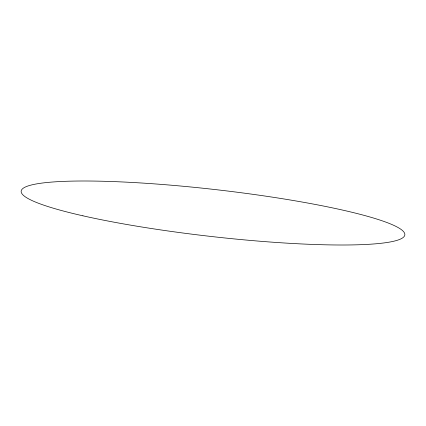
<?xml version="1.0" encoding="UTF-8"?>
<svg xmlns="http://www.w3.org/2000/svg" width="426" height="426" viewBox="0 0 426 426"><rect width="100%" height="100%" fill="white"/><g stroke="black" fill="none" stroke-linecap="round" stroke-linejoin="round"><path stroke-width="0.64" d="M82.905 215.806A193.079 23.531 6.5 0 0 400.163 239.21A193.079 23.531 6.5 0 0 155.932 183.989A193.079 23.531 6.5 0 0 82.905 215.806"/></g></svg>
